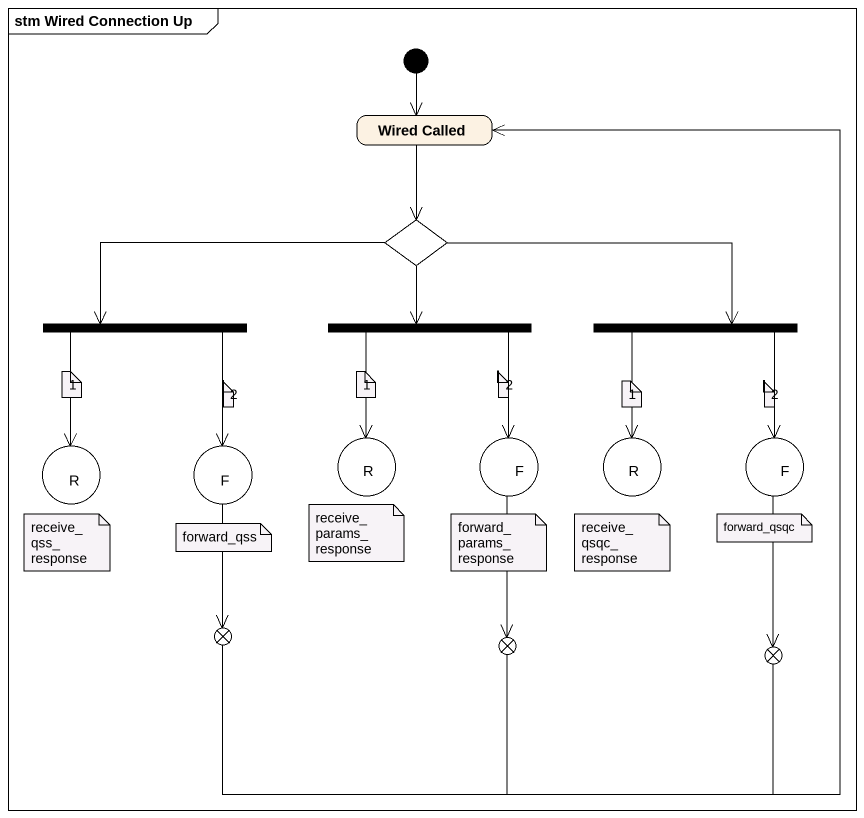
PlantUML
@startuml
mainframe stm Wired Connection Up
hide empty description
state "Wired Called" as Wired_Called
state choice1 <<choice>>
state fork1 <<fork>>
state fork2 <<fork>>
state fork3 <<fork>>
state entry1 <<choice>>
state entry2 <<choice>>
state entry3 <<choice>>
state entry4 <<choice>>
state entry5 <<choice>>
state entry6 <<choice>>
state exit1 <<choice>>
state exit2 <<choice>>
state exit3 <<choice>>
[*] --> Wired_Called
Wired_Called --> choice1
choice1 -left-> fork1
choice1 --> fork2
choice1 -right-> fork3
fork1 --> entry1
fork1 --> entry2
fork2 --> entry3
fork2 --> entry4
fork3 --> entry5
fork3 --> entry6
entry2 --> exit1
entry4 --> exit2
entry6 --> exit3
exit1 -up-> Wired_Called
exit2 -up-> Wired_Called
exit3 -up-> Wired_Called
note as N1
  1
end note
note as N2
  2
end note
note as N3
  1
end note
note as N4
  2
end note
note as N5
  1
end note
note as N6
  2
end note
note as N7
  receive_qss_response
end note
note as N8
  R
end note
note as N9
  F
end note
note as N10
  receive_params_response
end note
note as N11
  R
end note
note as N12
  forward_params_response
end note
note as N13
  F
end note
note as N14
  receive_qsqc_response
end note
note as N15
  R
end note
note as N16
  forward_qsqc
end note
note as N17
  F
end note
note as N18
  forward_qss
end note
@enduml
